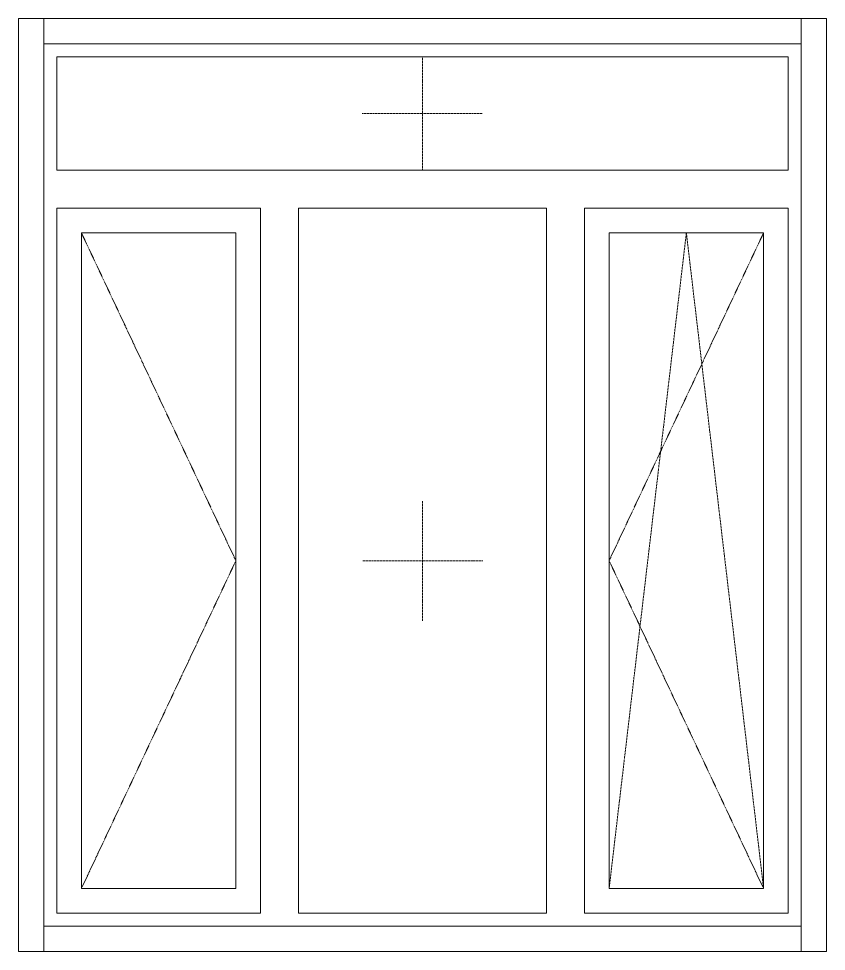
# Model space of a CAD drawing. Header units: millimetres. Extents: x -515342 to 330399, y -224905 to 507333.
# Drawn here: x 284993 to 286603, y 9578 to 11438 of the extents above; entities that cross this region are included whole.
import ezdxf

# ---------------------------------------------------------------- set-up
doc = ezdxf.new("R2010")
doc.units = ezdxf.units.MM
doc.linetypes.add('ASVP_Штриховая_ш2 п1', pattern=[3, 2, -1])
doc.layers.get('0').update_dxf_attribs({"lineweight": 0})
for name, color, linetype, lineweight in [('Витраж', 7, 'Continuous', 0), ('Окна', 7, 'Continuous', 0), ('Окна открывание', 7, 'Continuous', 0)]:
    doc.layers.add(name, color=color, linetype=linetype, lineweight=lineweight)

# ---------------------------------------------------------------- blocks, each defined once
blk = doc.blocks.new('Окно_ПВХ_3Створки_1Фрамуга-верх - АР_Окно_ОП_1820_h_х1570_3ст2фр-в-V61-О_АР_Эскиз_Фасад 1-12 копия 1')
at = {"layer": 'Окна'}
h = blk.add_hatch(dxfattribs=at)
h.set_pattern_fill('FP_1', color=256, style=0, pattern_type=2)
h.set_pattern_definition([(236.31, (995.8, 1244.6), (-1777.9963, -3556.002), [641.067, -5769.603]), (236.31, (1031.34, 1137.9), (-1777.9963, -3556.002), [384.64, -6026.03]), (236.31, (818, 1137.9), (-1777.9963, -3556.002), [384.64, -6026.03])])
h.paths.add_polyline_path([(62846.5, 7635), (63154.5, 7635), (63154.5, 8943), (62846.5, 8943), (62846.5, 7651.4)])
for p, q in [((63203.5, 9294), (61745.5, 9294)), ((61745.5, 9294), (61745.5, 9068)), ((63203.5, 9068), (63203.5, 9294)), ((63203.5, 9068), (61745.5, 9068)), ((62151.5, 8992), (61745.5, 8992)), ((61745.5, 8992), (61745.5, 7586)), ((62151.5, 7586), (62151.5, 8992)), ((62721.5, 8992), (62227.5, 8992)), ((62227.5, 7586), (62227.5, 8992)), ((62721.5, 7586), (62721.5, 8992)), ((63203.5, 8992), (62797.5, 8992)), ((62797.5, 7586), (62797.5, 8992)), ((63203.5, 7586), (63203.5, 8992)), ((61794.5, 8943), (61794.5, 7635)), ((62102.5, 8943), (61794.5, 8943)), ((62102.5, 8943), (62102.5, 7635)), ((62846.5, 8943), (62846.5, 7635)), ((63154.5, 8943), (62846.5, 8943)), ((63154.5, 8943), (63154.5, 7635)), ((61794.5, 7635), (62102.5, 7635)), ((62846.5, 7635), (63154.5, 7635)), ((61745.5, 7586), (62151.5, 7586)), ((62227.5, 7586), (62721.5, 7586)), ((62797.5, 7586), (63203.5, 7586))]:
    blk.add_line(p, q, dxfattribs=at)
at = {"layer": 'Окна открывание', "linetype": 'ASVP_Штриховая_ш2 п1'}
for p, q in [((62474.5, 9068), (62474.5, 9294)), ((62354.5, 9181), (62594.5, 9181)), ((61794.5, 8943), (62102.5, 8289)), ((63000.5, 8943), (62846.5, 7635)), ((63154.5, 8943), (62846.5, 8289)), ((63154.5, 7635), (63000.5, 8943)), ((62474.5, 8169), (62474.5, 8409)), ((62102.5, 8289), (61794.5, 7635)), ((62594.5, 8289), (62354.5, 8289)), ((62846.5, 8289), (63154.5, 7635))]:
    blk.add_line(p, q, dxfattribs=at)
blk = doc.blocks.new('Прямоугольный импост - АР_Откос_Металлический_50х330 Коричневый Правый-9899916-О_АР_Эскиз_Фасад 1-12 копия 1')
at = {"layer": 'Витраж'}
for p, q in [((17730.9, 2570), (17730.9, 2620)), ((19240.9, 2620), (17730.9, 2620)), ((19240.9, 2620), (19240.9, 2570)), ((19240.9, 2570), (17730.9, 2570))]:
    blk.add_line(p, q, dxfattribs=at)
blk = doc.blocks.new('Прямоугольный импост - АР_Откос_Металлический_50х330 Коричневый Левый-9899770-О_АР_Эскиз_Фасад 1-12 копия 1')
at = {"layer": 'Витраж'}
for p, q in [((17730.9, 760), (17730.9, 810)), ((17730.9, 810), (19240.9, 810)), ((19240.9, 810), (19240.9, 760)), ((17730.9, 760), (19240.9, 760))]:
    blk.add_line(p, q, dxfattribs=at)
blk = doc.blocks.new('Прямоугольный импост - АР_Откос_Металлический_50х330 Коричневый Правый-9899914-О_АР_Эскиз_Фасад 1-12 копия 1')
at = {"layer": 'Витраж'}
for p, q in [((38540.1, 2620), (38590.1, 2620)), ((38540.1, 2620), (38540.1, 760)), ((38590.1, 2620), (38590.1, 760)), ((38590.1, 760), (38540.1, 760))]:
    blk.add_line(p, q, dxfattribs=at)
blk = doc.blocks.new('Прямоугольный импост - АР_Откос_Металлический_50х330 Коричневый Левый-9899768-О_АР_Эскиз_Фасад 1-12 копия 1')
at = {"layer": 'Витраж'}
for p, q in [((40000.1, 2620), (40050.1, 2620)), ((40000.1, 760), (40000.1, 2620)), ((40050.1, 760), (40050.1, 2620)), ((40050.1, 760), (40000.1, 760))]:
    blk.add_line(p, q, dxfattribs=at)
blk = doc.blocks.new('СД_Люблино_Фасады_rvt-1-О_АР_Эскиз_Фасад 1-12 копия 1')
at = {"layer": 'Витраж', "lineweight": 9}
for name, p in [('Прямоугольный импост - АР_Откос_Металлический_50х330 Коричневый Правый-9899914-О_АР_Эскиз_Фасад 1-12 копия 1', (23129.4, 6750)), ('Прямоугольный импост - АР_Откос_Металлический_50х330 Коричневый Правый-9899916-О_АР_Эскиз_Фасад 1-12 копия 1', (43988.6, 6750)), ('Прямоугольный импост - АР_Откос_Металлический_50х330 Коричневый Левый-9899768-О_АР_Эскиз_Фасад 1-12 копия 1', (23229.4, 6750)), ('Прямоугольный импост - АР_Откос_Металлический_50х330 Коричневый Левый-9899770-О_АР_Эскиз_Фасад 1-12 копия 1', (43988.6, 6750))]:
    blk.add_blockref(name, p, dxfattribs=at)
at = {"layer": 'Окна', "lineweight": 9}
blk.add_blockref('Окно_ПВХ_3Створки_1Фрамуга-верх - АР_Окно_ОП_1820_h_х1570_3ст2фр-в-V61-О_АР_Эскиз_Фасад 1-12 копия 1', (0, 0), dxfattribs=at)

msp = doc.modelspace()

# ---------------------------------------------------------------- block references
msp.add_blockref('СД_Люблино_Фасады_rvt-1-О_АР_Эскиз_Фасад 1-12 копия 1', (223323.3997, 2067.7355))

doc.saveas('drawing.dxf')
